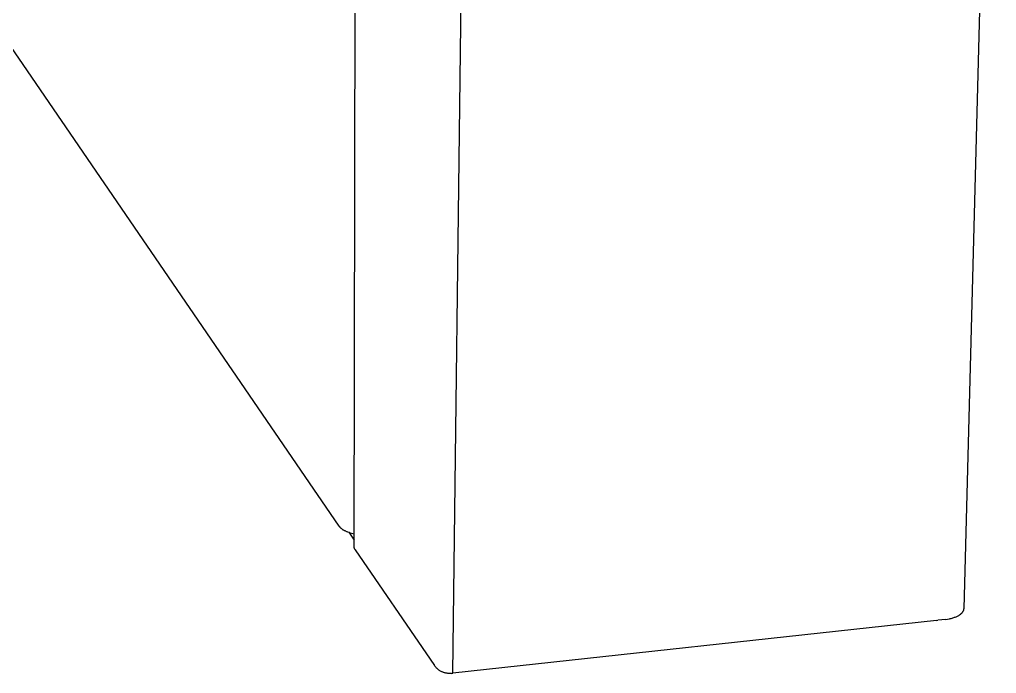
# Model space of a CAD drawing. Header units: millimetres. Extents: x 430 to 4403, y -1522 to 1254.
# Drawn here: x 1180.4 to 1449.2, y -771 to -591.1 of the extents above; entities that cross this region are included whole.
import ezdxf

# ---------------------------------------------------------------- set-up
doc = ezdxf.new("R2010")
doc.units = ezdxf.units.MM
doc.header["$MEASUREMENT"] = 0
doc.layers.add('Domyślny', color=7, linetype='Continuous', true_color=0x000000)
doc.layers.add('Utwórz2D linie widoczne', color=7, linetype='Continuous', true_color=0x000000)

msp = doc.modelspace()

# ---------------------------------------------------------------- linework, layer by layer
at = {"layer": 'Domyślny'}
for p, q in [((1299.57, -770.98), (1304.02, -414.25)), ((1432.69, -756.45), (1433.01, -756.41)), ((1294.68, -769.01), (1294.58, -768.87)), ((1294.79, -769.15), (1294.68, -769.01)), ((1294.9, -769.28), (1294.79, -769.15)), ((1295.01, -769.41), (1294.9, -769.28)), ((1295.13, -769.54), (1295.01, -769.41)), ((1295.26, -769.66), (1295.13, -769.54)), ((1295.38, -769.78), (1295.26, -769.66)), ((1295.52, -769.89), (1295.38, -769.78)), ((1295.65, -770), (1295.52, -769.89)), ((1295.79, -770.11), (1295.65, -770)), ((1295.93, -770.2), (1295.79, -770.11)), ((1296.08, -770.3), (1295.93, -770.2)), ((1296.23, -770.39), (1296.08, -770.3)), ((1296.38, -770.47), (1296.23, -770.39)), ((1296.54, -770.55), (1296.38, -770.47)), ((1296.7, -770.62), (1296.54, -770.55)), ((1296.86, -770.69), (1296.7, -770.62)), ((1297.02, -770.75), (1296.86, -770.69)), ((1297.18, -770.81), (1297.02, -770.75)), ((1297.35, -770.86), (1297.18, -770.81)), ((1297.52, -770.9), (1297.35, -770.86)), ((1297.69, -770.94), (1297.52, -770.9)), ((1297.86, -770.97), (1297.69, -770.94)), ((1298.03, -771), (1297.86, -770.97)), ((1298.21, -771.02), (1298.03, -771)), ((1298.38, -771.03), (1298.21, -771.02)), ((1298.55, -771.04), (1298.38, -771.03)), ((1298.73, -771.04), (1298.55, -771.04)), ((1298.9, -771.04), (1298.73, -771.04)), ((1299.07, -771.03), (1298.9, -771.04)), ((1299.25, -771.01), (1299.07, -771.03)), ((1299.25, -771.01), (1299.57, -770.98))]:
    msp.add_line(p, q, dxfattribs=at)
at = {"layer": 'Utwórz2D linie widoczne'}
for p, q in [((1449.17, -408.14), (1440.23, -753.21)), ((1272.46, -736.11), (1273.05, -416.14)), ((1268.31, -730.51), (1080.04, -455.61)), ((1268.31, -730.51), (1268.34, -730.55)), ((1268.34, -730.55), (1268.36, -730.59)), ((1268.36, -730.59), (1268.39, -730.62)), ((1268.39, -730.62), (1268.42, -730.66)), ((1268.42, -730.66), (1268.45, -730.7)), ((1268.45, -730.7), (1268.48, -730.73)), ((1268.48, -730.73), (1268.52, -730.77)), ((1268.52, -730.77), (1268.55, -730.81)), ((1268.55, -730.81), (1268.59, -730.85)), ((1268.59, -730.85), (1268.62, -730.88)), ((1268.62, -730.88), (1268.7, -730.96)), ((1268.7, -730.96), (1268.78, -731.03)), ((1268.78, -731.03), (1268.87, -731.1)), ((1268.87, -731.1), (1268.96, -731.18)), ((1268.96, -731.18), (1269.06, -731.25)), ((1269.06, -731.25), (1269.17, -731.32)), ((1269.17, -731.32), (1269.27, -731.39)), ((1269.27, -731.39), (1269.39, -731.47)), ((1269.39, -731.47), (1269.51, -731.54)), ((1269.51, -731.54), (1269.63, -731.61)), ((1269.63, -731.61), (1269.76, -731.67)), ((1269.76, -731.67), (1269.9, -731.74)), ((1269.9, -731.74), (1270.04, -731.81)), ((1270.04, -731.81), (1270.18, -731.87)), ((1270.18, -731.87), (1270.33, -731.94)), ((1270.33, -731.94), (1270.49, -732)), ((1270.49, -732), (1270.65, -732.06)), ((1270.65, -732.06), (1270.98, -732.18)), ((1270.96, -732.18), (1272.46, -734.37)), ((1270.98, -732.18), (1271.33, -732.3)), ((1271.33, -732.3), (1271.69, -732.4)), ((1271.69, -732.4), (1272.07, -732.5)), ((1272.07, -732.5), (1272.47, -732.59)), ((1272.46, -736.17), (1272.46, -736.11)), ((1272.46, -736.22), (1272.46, -736.17)), ((1272.47, -736.27), (1272.46, -736.22)), ((1272.48, -736.33), (1272.47, -736.27)), ((1272.49, -736.38), (1272.48, -736.33)), ((1272.5, -736.43), (1272.49, -736.38)), ((1272.51, -736.48), (1272.5, -736.43)), ((1272.52, -736.53), (1272.51, -736.48)), ((1272.54, -736.58), (1272.52, -736.53)), ((1272.56, -736.63), (1272.54, -736.58)), ((1272.58, -736.68), (1272.56, -736.63)), ((1272.6, -736.73), (1272.58, -736.68)), ((1272.62, -736.78), (1272.6, -736.73)), ((1272.65, -736.83), (1272.62, -736.78)), ((1272.67, -736.87), (1272.65, -736.83)), ((1272.7, -736.92), (1272.67, -736.87)), ((1272.73, -736.96), (1272.7, -736.92)), ((1272.76, -737.01), (1272.73, -736.96)), ((1272.76, -737.01), (1293.36, -767.09)), ((1438.44, -755.24), (1438.62, -755.15)), ((1438.62, -755.15), (1438.8, -755.05)), ((1438.8, -755.05), (1438.88, -755)), ((1438.88, -755), (1438.97, -754.95)), ((1438.97, -754.95), (1439.05, -754.9)), ((1439.05, -754.9), (1439.12, -754.85)), ((1439.12, -754.85), (1439.2, -754.8)), ((1439.2, -754.8), (1439.27, -754.74)), ((1439.27, -754.74), (1439.34, -754.69)), ((1439.34, -754.69), (1439.41, -754.63)), ((1439.41, -754.63), (1439.48, -754.58)), ((1439.48, -754.58), (1439.54, -754.52)), ((1439.54, -754.52), (1439.6, -754.47)), ((1439.6, -754.47), (1439.66, -754.41)), ((1439.66, -754.41), (1439.71, -754.35)), ((1439.71, -754.35), (1439.76, -754.29)), ((1439.76, -754.29), (1439.81, -754.23)), ((1439.81, -754.23), (1439.86, -754.18)), ((1439.86, -754.18), (1439.9, -754.12)), ((1439.9, -754.12), (1439.94, -754.06)), ((1439.94, -754.06), (1439.96, -754.03)), ((1439.96, -754.03), (1439.98, -754)), ((1439.98, -754), (1440, -753.97)), ((1440, -753.97), (1440.02, -753.94)), ((1440.02, -753.94), (1440.03, -753.91)), ((1440.03, -753.91), (1440.05, -753.88)), ((1440.05, -753.88), (1440.07, -753.85)), ((1440.07, -753.85), (1440.08, -753.82)), ((1440.08, -753.82), (1440.09, -753.79)), ((1440.09, -753.79), (1440.11, -753.76)), ((1440.11, -753.76), (1440.12, -753.73)), ((1440.12, -753.73), (1440.13, -753.7)), ((1440.13, -753.7), (1440.14, -753.67)), ((1440.14, -753.67), (1440.15, -753.64)), ((1440.15, -753.64), (1440.16, -753.61)), ((1440.16, -753.61), (1440.17, -753.58)), ((1440.17, -753.58), (1440.18, -753.55)), ((1440.18, -753.55), (1440.19, -753.52)), ((1440.19, -753.52), (1440.2, -753.49)), ((1440.2, -753.45), (1440.21, -753.42)), ((1440.2, -753.49), (1440.2, -753.45)), ((1440.21, -753.39), (1440.22, -753.36)), ((1440.21, -753.42), (1440.21, -753.39)), ((1440.22, -753.3), (1440.23, -753.27)), ((1440.22, -753.33), (1440.22, -753.3)), ((1440.22, -753.36), (1440.22, -753.33)), ((1440.23, -753.24), (1440.23, -753.21)), ((1440.23, -753.27), (1440.23, -753.24)), ((1432.69, -756.45), (1299.57, -770.98)), ((1435.23, -756.17), (1433.01, -756.41)), ((1435.23, -756.17), (1435.73, -756.09)), ((1435.73, -756.09), (1436.23, -755.98)), ((1436.23, -755.98), (1436.47, -755.93)), ((1436.47, -755.93), (1436.71, -755.87)), ((1436.71, -755.87), (1436.95, -755.8)), ((1436.95, -755.8), (1437.18, -755.74)), ((1437.18, -755.74), (1437.4, -755.66)), ((1437.4, -755.66), (1437.62, -755.59)), ((1437.62, -755.59), (1437.84, -755.51)), ((1437.84, -755.51), (1438.05, -755.42)), ((1438.05, -755.42), (1438.25, -755.34)), ((1438.25, -755.34), (1438.44, -755.24)), ((1293.36, -767.09), (1294.58, -768.87))]:
    msp.add_line(p, q, dxfattribs=at)

doc.saveas('drawing.dxf')
